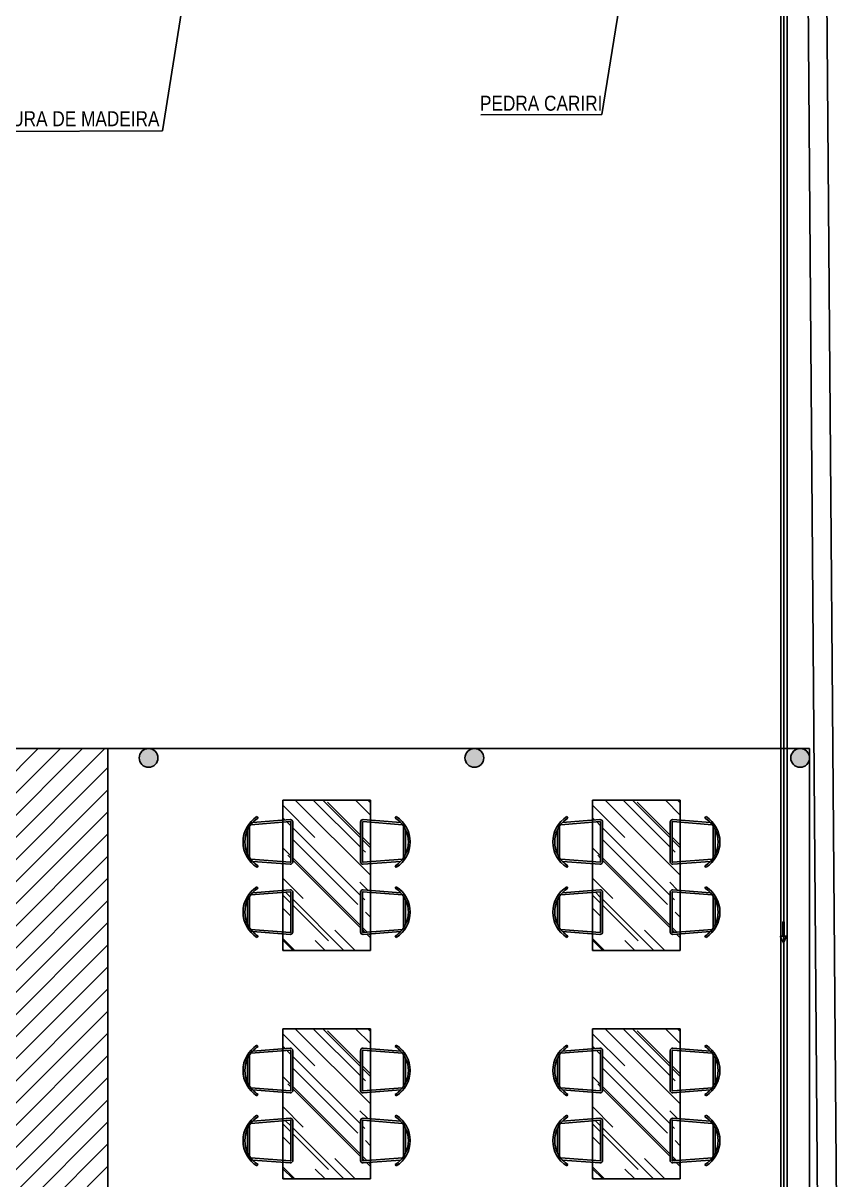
# Model space of a CAD drawing. Header units: millimetres. Extents: x 4156 to 4603, y 996 to 1078.
# Drawn here: x 4188.51 to 4195.66, y 1024.56 to 1034.72 of the extents above; entities that cross this region are included whole.
import ezdxf

# ---------------------------------------------------------------- set-up
doc = ezdxf.new("R2010")
doc.units = ezdxf.units.MM
doc.header["$LTSCALE"] = 20
doc.linetypes.add('CONTINU', pattern=[0])
for name, color, linetype in [('-HIDRO', 8, 'Continuous'), ('AF', 5, 'Continuous'), ('Esgoto', 5, 'Continuous'), ('TigreCad', 3, 'Continuous')]:
    doc.layers.add(name, color=color, linetype=linetype)
doc.styles.add('F2', font='ARIALN.TTF')
doc.styles.get("Standard").update_dxf_attribs({"font": 'arial.ttf'})
doc.dimstyles.get("Standard").update_dxf_attribs({"dimtxt": 0.18, "dimasz": 0.18, "dimexe": 0.18, "dimexo": 0.0625, "dimgap": 0.09, "dimtad": 0, "dimtih": 1, "dimtoh": 1, "dimdec": 4, "dimzin": 0, "dimdsep": 46, "dimtxsty": 'Standard', "dimcen": 0.09, "dimadec": 0, "dimazin": 0, "dimtfac": 1, "dimtdec": 4, "dimtofl": 0, "dimtmove": 0, "dimatfit": 3, "dimfxl": 1, "dimtolj": 1, "dimtzin": 0, "dimarcsym": 0})

# ---------------------------------------------------------------- blocks, each defined once
blk = doc.blocks.new('cadeira3')
at = {"color": 8}
for p, q in [((326.2, -207.8), (327.7, -208.9)), ((332.1, -203.5), (329.2, -240.8)), ((334.3, -201.7), (331.2, -241)), ((335.9, -200.5), (367.1, -200.5)), ((339.4, -198.5), (363.6, -198.5)), ((368.7, -201.7), (371.8, -241)), ((370.9, -203.5), (373.8, -240.8)), ((376.8, -207.8), (375.3, -208.9)), ((371.3, -241.5), (331.7, -241.5)), ((371.3, -243.5), (331.7, -243.5))]:
    blk.add_line(p, q, dxfattribs=at)
for centre, radius, start, end in [((351.5, -223.9), 30, 32.591, 147.409), ((351.5, -223.9), 28.2, 64.5065, 115.4935), ((351.5, -223.9), 28.2, 133.4739, 147.6689), ((351.5, -223.9), 28.2, 115.4935, 133.4739), ((351.5, -223.9), 28.2, 46.5261, 64.5065), ((351.5, -223.9), 28.2, 32.3311, 46.5261), ((331.7, -241), 2.5, 175.5276, 270), ((331.7, -241), 0.5, 175.5276, 270), ((371.3, -241), 2.5, 270, 4.4724), ((371.3, -241), 0.5, 270, 4.4724)]:
    blk.add_arc(centre, radius, start, end, dxfattribs=at)
blk = doc.blocks.new('Seta')
at = {"layer": 'AF'}
blk.add_hatch(color=256, dxfattribs=at).paths.add_polyline_path([(-0.1146, 0.0038), (-0.1146, -0.0062), (0, -0.0062), (0, -0.0266), (0.0534, -0.0012), (0, 0.0241), (0, 0.0038)])
for p, q in [((0, 0.0038), (-0.1146, 0.0038)), ((-0.1146, -0.0062), (-0.1146, 0.0038)), ((0.0534, -0.0012), (0, 0.0241)), ((0, 0.0241), (0, 0.0038)), ((0, -0.0062), (-0.1146, -0.0062)), ((0.0534, -0.0012), (0, -0.0266)), ((0, -0.0062), (0, -0.0266))]:
    blk.add_line(p, q, dxfattribs=at)

msp = doc.modelspace()

# ---------------------------------------------------------------- hatches: boundary and pattern name
at = {"layer": '-HIDRO', "linetype": 'Continuous'}
h = msp.add_hatch(dxfattribs=at)
h.set_pattern_fill('ANSI31', color=256, scale=0.66, style=0)
h.set_pattern_definition([(45, (1862.30866, 526.18819), (-0.0972271824, 0.0972271824), [])])
h.paths.add_polyline_path([(4189.257, 1028.349), (4188.322, 1028.349), (4188.322, 1017.194), (4189.257, 1017.184)])
at = {"layer": '-HIDRO'}
h = msp.add_hatch(color=256, dxfattribs=at)
h.paths.add_polyline_path([(4189.532, 1024.362, 1), (4189.697, 1024.362, 1)])
h.paths.add_polyline_path([(4192.557, 1024.362, 1), (4192.392, 1024.362, 1)])
h.paths.add_polyline_path([(4192.557, 1028.267, 1), (4192.392, 1028.267, 1)])
h.paths.add_polyline_path([(4189.697, 1028.267, 1), (4189.532, 1028.267, 1)])
h.paths.add_polyline_path([(4195.252, 1028.267, 1), (4195.417, 1028.267, 1)])
h.paths.add_polyline_path([(4195.252, 1024.362, 1), (4195.417, 1024.362, 1)])
h.paths.add_polyline_path([(4189.532, 1020.567, 1), (4189.697, 1020.567, 1)])
h.paths.add_polyline_path([(4192.392, 1020.567, 1), (4192.557, 1020.567, 1)])
h.paths.add_polyline_path([(4195.417, 1020.567, 1), (4195.252, 1020.567, 1)])
at = {"layer": '-HIDRO', "linetype": 'CONTINU'}
h = msp.add_hatch(dxfattribs=at)
h.set_pattern_fill('AR-RROOF', color=256, scale=0.011, angle=315, style=0)
h.set_pattern_definition([(315, (3138.60226, 6908.1497), (0.632210031, -0.237078762), [4.191, -0.5588, 1.397, -0.2794]), (315, (3138.9638, 6907.98573), (0.06519666, 0.460327929), [0.8382, -0.092202, 1.6764, -0.20955]), (315, (3138.86897, 6908.21885), (1.1597102755, -0.894972325), [2.2352, -0.39116, 1.1176, -0.2794])])
h.paths.add_polyline_path([(4191.562, 1026.576), (4191.562, 1026.722), (4191.498, 1026.717, -0.437265), (4191.474, 1026.739), (4191.474, 1027.087, -0.437265), (4191.498, 1027.109), (4191.562, 1027.104), (4191.562, 1027.338), (4191.498, 1027.333, -0.437265), (4191.474, 1027.355), (4191.474, 1027.703, -0.437265), (4191.498, 1027.725), (4191.562, 1027.72), (4191.562, 1027.896), (4191.015, 1027.896), (4190.792, 1027.896), (4190.792, 1027.72), (4190.857, 1027.725, -0.437265), (4190.88, 1027.703), (4190.88, 1027.355, -0.437265), (4190.857, 1027.333), (4190.792, 1027.338), (4190.792, 1027.104), (4190.857, 1027.109, -0.437265), (4190.88, 1027.087), (4190.88, 1026.739, -0.437265), (4190.857, 1026.717), (4190.792, 1026.722), (4190.792, 1026.576)])
h.paths.add_polyline_path([(4191.562, 1027.355), (4191.562, 1027.702), (4191.497, 1027.707, 0.437265), (4191.492, 1027.703), (4191.492, 1027.355, 0.437265), (4191.497, 1027.35)], flags=17)
h.paths.add_polyline_path([(4191.562, 1026.739), (4191.562, 1027.086), (4191.497, 1027.091, 0.437265), (4191.492, 1027.087), (4191.492, 1026.739, 0.437265), (4191.497, 1026.734)], flags=17)
h.paths.add_polyline_path([(4190.858, 1026.734, 0.437265), (4190.863, 1026.739), (4190.863, 1027.087, 0.437265), (4190.858, 1027.091), (4190.792, 1027.086), (4190.792, 1026.739)], flags=17)
h.paths.add_polyline_path([(4190.858, 1027.35, 0.437265), (4190.863, 1027.355), (4190.863, 1027.703, 0.437265), (4190.858, 1027.707), (4190.792, 1027.702), (4190.792, 1027.355)], flags=17)
h = msp.add_hatch(dxfattribs=at)
h.set_pattern_fill('AR-RROOF', color=256, scale=0.011, angle=315, style=0)
h.set_pattern_definition([(315, (3141.32135, 6908.1497), (0.632210031, -0.237078762), [4.191, -0.5588, 1.397, -0.2794]), (315, (3141.6829, 6907.98573), (0.06519666, 0.460327929), [0.8382, -0.092202, 1.6764, -0.20955]), (315, (3141.58806, 6908.21885), (1.1597102755, -0.894972325), [2.2352, -0.39116, 1.1176, -0.2794])])
h.paths.add_polyline_path([(4194.281, 1026.576), (4194.281, 1026.722), (4194.217, 1026.717, -0.437265), (4194.193, 1026.739), (4194.193, 1027.087, -0.437265), (4194.217, 1027.109), (4194.281, 1027.104), (4194.281, 1027.338), (4194.217, 1027.333, -0.437265), (4194.193, 1027.355), (4194.193, 1027.703, -0.437265), (4194.217, 1027.725), (4194.281, 1027.72), (4194.281, 1027.896), (4193.734, 1027.896), (4193.511, 1027.896), (4193.511, 1027.72), (4193.576, 1027.725, -0.437265), (4193.599, 1027.703), (4193.599, 1027.355, -0.437265), (4193.576, 1027.333), (4193.511, 1027.338), (4193.511, 1027.104), (4193.576, 1027.109, -0.437265), (4193.599, 1027.087), (4193.599, 1026.739, -0.437265), (4193.576, 1026.717), (4193.511, 1026.722), (4193.511, 1026.576)])
h.paths.add_polyline_path([(4194.281, 1027.355), (4194.281, 1027.702), (4194.216, 1027.707, 0.437265), (4194.211, 1027.703), (4194.211, 1027.355, 0.437265), (4194.216, 1027.35)], flags=17)
h.paths.add_polyline_path([(4194.281, 1026.739), (4194.281, 1027.086), (4194.216, 1027.091, 0.437265), (4194.211, 1027.087), (4194.211, 1026.739, 0.437265), (4194.216, 1026.734)], flags=17)
h.paths.add_polyline_path([(4193.577, 1026.734, 0.437265), (4193.582, 1026.739), (4193.582, 1027.087, 0.437265), (4193.577, 1027.091), (4193.511, 1027.086), (4193.511, 1026.739)], flags=17)
h.paths.add_polyline_path([(4193.577, 1027.35, 0.437265), (4193.582, 1027.355), (4193.582, 1027.703, 0.437265), (4193.577, 1027.707), (4193.511, 1027.702), (4193.511, 1027.355)], flags=17)
h = msp.add_hatch(dxfattribs=at)
h.set_pattern_fill('AR-RROOF', color=256, scale=0.011, angle=315, style=0)
h.set_pattern_definition([(315, (3138.60226, 6906.1424), (0.632210031, -0.237078762), [4.191, -0.5588, 1.397, -0.2794]), (315, (3138.9638, 6905.97843), (0.06519666, 0.460327929), [0.8382, -0.092202, 1.6764, -0.20955]), (315, (3138.86897, 6906.21156), (1.1597102755, -0.894972325), [2.2352, -0.39116, 1.1176, -0.2794])])
h.paths.add_polyline_path([(4191.562, 1024.569), (4191.562, 1024.714), (4191.498, 1024.709, -0.437265), (4191.474, 1024.731), (4191.474, 1025.08, -0.437265), (4191.498, 1025.102), (4191.562, 1025.097), (4191.562, 1025.33), (4191.498, 1025.325, -0.437265), (4191.474, 1025.347), (4191.474, 1025.696, -0.437265), (4191.498, 1025.718), (4191.562, 1025.713), (4191.562, 1025.889), (4191.015, 1025.889), (4190.792, 1025.889), (4190.792, 1025.713), (4190.857, 1025.718, -0.437265), (4190.88, 1025.696), (4190.88, 1025.347, -0.437265), (4190.857, 1025.325), (4190.792, 1025.33), (4190.792, 1025.097), (4190.857, 1025.102, -0.437265), (4190.88, 1025.08), (4190.88, 1024.731, -0.437265), (4190.857, 1024.709), (4190.792, 1024.714), (4190.792, 1024.569)])
h.paths.add_polyline_path([(4191.562, 1025.348), (4191.562, 1025.695), (4191.497, 1025.7, 0.437265), (4191.492, 1025.696), (4191.492, 1025.347, 0.437265), (4191.497, 1025.343)], flags=17)
h.paths.add_polyline_path([(4191.562, 1024.732), (4191.562, 1025.079), (4191.497, 1025.084, 0.437265), (4191.492, 1025.08), (4191.492, 1024.731, 0.437265), (4191.497, 1024.727)], flags=17)
h.paths.add_polyline_path([(4190.858, 1024.727, 0.437265), (4190.863, 1024.731), (4190.863, 1025.08, 0.437265), (4190.858, 1025.084), (4190.792, 1025.079), (4190.792, 1024.732)], flags=17)
h.paths.add_polyline_path([(4190.858, 1025.343, 0.437265), (4190.863, 1025.347), (4190.863, 1025.696, 0.437265), (4190.858, 1025.7), (4190.792, 1025.695), (4190.792, 1025.348)], flags=17)
h = msp.add_hatch(dxfattribs=at)
h.set_pattern_fill('AR-RROOF', color=256, scale=0.011, angle=315, style=0)
h.set_pattern_definition([(315, (3141.32135, 6906.1424), (0.632210031, -0.237078762), [4.191, -0.5588, 1.397, -0.2794]), (315, (3141.6829, 6905.97843), (0.06519666, 0.460327929), [0.8382, -0.092202, 1.6764, -0.20955]), (315, (3141.58806, 6906.21156), (1.1597102755, -0.894972325), [2.2352, -0.39116, 1.1176, -0.2794])])
h.paths.add_polyline_path([(4194.281, 1024.569), (4194.281, 1024.714), (4194.217, 1024.709, -0.437265), (4194.193, 1024.731), (4194.193, 1025.08, -0.437265), (4194.217, 1025.102), (4194.281, 1025.097), (4194.281, 1025.33), (4194.217, 1025.325, -0.437265), (4194.193, 1025.347), (4194.193, 1025.696, -0.437265), (4194.217, 1025.718), (4194.281, 1025.713), (4194.281, 1025.889), (4193.734, 1025.889), (4193.511, 1025.889), (4193.511, 1025.713), (4193.576, 1025.718, -0.437265), (4193.599, 1025.696), (4193.599, 1025.347, -0.437265), (4193.576, 1025.325), (4193.511, 1025.33), (4193.511, 1025.097), (4193.576, 1025.102, -0.437265), (4193.599, 1025.08), (4193.599, 1024.731, -0.437265), (4193.576, 1024.709), (4193.511, 1024.714), (4193.511, 1024.569)])
h.paths.add_polyline_path([(4194.281, 1025.348), (4194.281, 1025.695), (4194.216, 1025.7, 0.437265), (4194.211, 1025.696), (4194.211, 1025.347, 0.437265), (4194.216, 1025.343)], flags=17)
h.paths.add_polyline_path([(4194.281, 1024.732), (4194.281, 1025.079), (4194.216, 1025.084, 0.437265), (4194.211, 1025.08), (4194.211, 1024.731, 0.437265), (4194.216, 1024.727)], flags=17)
h.paths.add_polyline_path([(4193.577, 1024.727, 0.437265), (4193.582, 1024.731), (4193.582, 1025.08, 0.437265), (4193.577, 1025.084), (4193.511, 1025.079), (4193.511, 1024.732)], flags=17)
h.paths.add_polyline_path([(4193.577, 1025.343, 0.437265), (4193.582, 1025.347), (4193.582, 1025.696, 0.437265), (4193.577, 1025.7), (4193.511, 1025.695), (4193.511, 1025.348)], flags=17)

# ---------------------------------------------------------------- linework, layer by layer
at = {"layer": '-HIDRO', "linetype": 'Continuous'}
for p, q in [((4195.803, 1005.029), (4195.279, 1071.857)), ((4195.637, 1005.194), (4195.115, 1071.695)), ((4189.257, 1028.349), (4188.322, 1028.349)), ((4189.257, 1017.349), (4189.257, 1028.349)), ((4195.417, 1028.349), (4189.257, 1028.349)), ((4195.417, 1017.349), (4195.417, 1028.349))]:
    msp.add_line(p, q, dxfattribs=at)
at = {"layer": '-HIDRO', "linetype": 'CONTINU'}
for p, q in [((4190.792, 1027.896), (4190.792, 1026.576)), ((4193.511, 1027.896), (4193.511, 1026.576)), ((4190.792, 1025.889), (4190.792, 1024.569)), ((4193.511, 1025.889), (4193.511, 1024.569))]:
    msp.add_line(p, q, dxfattribs=at)
at = {"layer": '-HIDRO'}
for p, q in [((4191.562, 1027.896), (4190.792, 1027.896)), ((4191.562, 1027.896), (4191.562, 1026.576)), ((4194.281, 1027.896), (4193.511, 1027.896)), ((4194.281, 1027.896), (4194.281, 1026.576)), ((4191.562, 1026.576), (4190.792, 1026.576)), ((4194.281, 1026.576), (4193.511, 1026.576)), ((4191.562, 1025.889), (4190.792, 1025.889)), ((4191.562, 1025.889), (4191.562, 1024.569)), ((4194.281, 1025.889), (4193.511, 1025.889)), ((4194.281, 1025.889), (4194.281, 1024.569)), ((4191.562, 1024.569), (4190.792, 1024.569)), ((4194.281, 1024.569), (4193.511, 1024.569))]:
    msp.add_line(p, q, dxfattribs=at)
at = {"layer": '-HIDRO', "linetype": 'Continuous'}
for centre in [(4189.614, 1028.267), (4192.474, 1028.267), (4195.334, 1028.267)]:
    msp.add_circle(centre, 0.0825, dxfattribs=at)
at = {"layer": 'Esgoto'}
msp.add_line((4195.192, 1050.253), (4195.192, 999.139), dxfattribs=at)
at = {"layer": 'TigreCad'}
for p, q in [((4195.164, 1050.174), (4195.164, 999.139)), ((4195.22, 1050.174), (4195.22, 999.139))]:
    msp.add_line(p, q, dxfattribs=at)

# ---------------------------------------------------------------- block references
at = {"layer": '-HIDRO', "linetype": 'CONTINU', "xscale": -0.008800000000192086, "yscale": 0.008799999999991998, "zscale": 0.0088, "rotation": 90}
for p in [(4188.737, 1030.622), (4191.457, 1030.622), (4188.737, 1030.006), (4191.457, 1030.006), (4188.737, 1028.615), (4191.457, 1028.615), (4188.737, 1027.999), (4191.457, 1027.999)]:
    msp.add_blockref('cadeira3', p, dxfattribs=at)
at = {"layer": '-HIDRO', "xscale": 0.008800000000192086, "yscale": 0.008800000000192086, "zscale": 0.008800000000192086, "rotation": 269.9999999999999}
for p in [(4193.617, 1030.622), (4196.336, 1030.622), (4193.617, 1030.006), (4196.336, 1030.006), (4193.617, 1028.615), (4196.336, 1028.615), (4193.617, 1027.999), (4196.336, 1027.999)]:
    msp.add_blockref('cadeira3', p, dxfattribs=at)
at = {"layer": 'AF', "xscale": 1.1, "yscale": 1.1, "zscale": 1.1, "rotation": 270}
msp.add_blockref('Seta', (4195.189, 1026.701), dxfattribs=at)

# ---------------------------------------------------------------- texts
at = {"layer": '-HIDRO', "style": 'F2'}
for s, p in [('PEDRA CARIRI', (4192.523, 1033.951)), ('PISO EM ESTRUTURA DE MADEIRA', (4187.131, 1033.815, 10.181))]:
    msp.add_text(s, height=0.132, dxfattribs=at).set_placement(p)

# ---------------------------------------------------------------- leaders
at = {"layer": '-HIDRO'}
for points in [[(4190.318, 1037.425, -0.22), (4189.736, 1033.774, -0.22), (4187.136, 1033.766, -0.22)], [(4193.9, 1035.837, -0.22), (4193.594, 1033.917, -0.22), (4192.531, 1033.915, -0.22)]]:
    msp.add_leader(points, dimstyle='Standard', dxfattribs=at)

doc.saveas('drawing.dxf')
